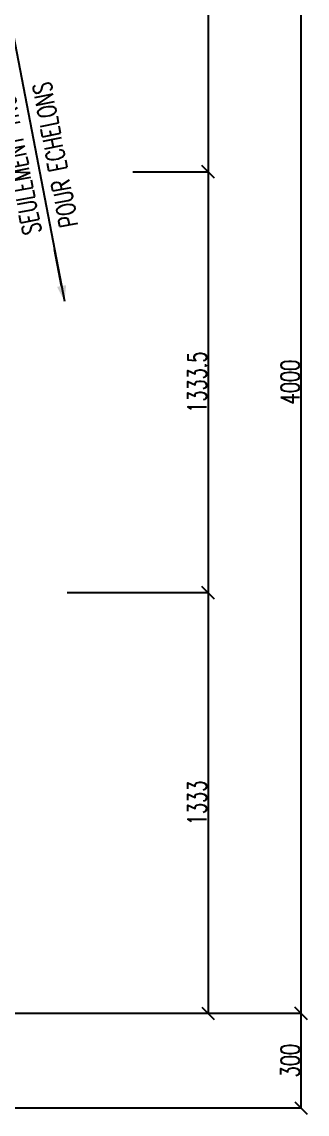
# Model space of a CAD drawing. Extents: x 610737 to 626957, y -3756 to 7724.
# Drawn here: x 621528 to 622449, y 906 to 4433 of the extents above; entities that cross this region are included whole.
import ezdxf

# ---------------------------------------------------------------- set-up
doc = ezdxf.new("R2010")
doc.units = 0
doc.header["$LTSCALE"] = 200
doc.header["$MEASUREMENT"] = 0
doc.layers.get('0').update_dxf_attribs({"linetype": 'CONTINUOUS'})
for name, color, linetype in [('LS', 7, 'CONTINUOUS'), ('QT_MAL', 7, 'CONTINUOUS'), ('QT_MPR', 7, 'CONTINUOUS')]:
    doc.layers.add(name, color=color, linetype=linetype)
doc.styles.add('RS', font='ROMANS8.shx', dxfattribs={"width": 0.7})
doc.dimstyles.new('TRATTO', dxfattribs={"dimscale": 0, "dimtxt": 60, "dimasz": 40, "dimexe": 0, "dimexo": 0, "dimgap": 5, "dimtad": 1, "dimrnd": 0.5, "dimdsep": 46, "dimtxsty": 'RS', "dimblk1": 'OBLIQUE', "dimblk2": 'OBLIQUE', "dimsah": 1, "dimcen": 0.09, "dimclrd": 2, "dimclre": 2, "dimclrt": 7, "dimadec": 0, "dimazin": 0, "dimtfac": 1, "dimtix": 1, "dimtmove": 2, "dimatfit": 3, "dimfxl": 1, "dimtolj": 1, "dimtzin": 0, "dimarcsym": 0})

# ---------------------------------------------------------------- blocks, each defined once
blk = doc.blocks.new('_OBLIQUE')
at = {"color": 0, "linetype": 'ByBlock'}
blk.add_line((-0.5, -0.5), (0.5, 0.5), dxfattribs=at)
blk = doc.blocks.new('*D19')
at = {"layer": 'LS', "color": 2, "lineweight": -2, "transparency": 16777216}
for p, q in [((621042.1, 5308.5), (622429.4, 5308.5)), ((622429.4, 5308.5), (622429.4, 1231.9)), ((618942.1, 1231.9), (622429.4, 1231.9))]:
    blk.add_line(p, q, dxfattribs=at)
at = {"layer": 'LS', "color": 2, "lineweight": -2, "transparency": 16777216, "xscale": 40, "yscale": 40, "zscale": 40}
for p, rotation in [((622429.4, 5308.5), 90), ((622429.4, 1231.9), 270)]:
    blk.add_blockref('_OBLIQUE', p, dxfattribs=dict(at, rotation=rotation))
at = {"layer": 'LS', "color": 7, "transparency": 16777216, "insert": (622394.4, 3270.2), "char_height": 60, "attachment_point": 5, "rotation": 90, "style": 'RS'}
blk.add_mtext('\\A1;4000', dxfattribs=at)
blk = doc.blocks.new('*D21')
at = {"layer": 'LS', "color": 2, "lineweight": -2, "transparency": 16777216}
for p, q in [((621089, 5308.5), (622129.3, 5308.5)), ((622129.3, 5308.5), (622129.3, 3949.5)), ((621885.9, 3949.5), (622129.3, 3949.5))]:
    blk.add_line(p, q, dxfattribs=at)
at = {"layer": 'LS', "color": 2, "lineweight": -2, "transparency": 16777216, "xscale": 40, "yscale": 40, "zscale": 40}
for p, rotation in [((622129.3, 5308.5), 90), ((622129.3, 3949.5), 270)]:
    blk.add_blockref('_OBLIQUE', p, dxfattribs=dict(at, rotation=rotation))
at = {"layer": 'LS', "color": 7, "transparency": 16777216, "insert": (622094.3, 4629), "char_height": 60, "attachment_point": 5, "rotation": 90, "style": 'RS'}
blk.add_mtext('\\A1;1333.5', dxfattribs=at)
blk = doc.blocks.new('*D22')
at = {"layer": 'LS', "color": 2, "lineweight": -2, "transparency": 16777216}
for p, q in [((621885.9, 3949.5), (622129.3, 3949.5)), ((622129.3, 3949.5), (622129.3, 2590.4)), ((621674, 2590.4), (622129.3, 2590.4))]:
    blk.add_line(p, q, dxfattribs=at)
at = {"layer": 'LS', "color": 2, "lineweight": -2, "transparency": 16777216, "xscale": 40, "yscale": 40, "zscale": 40}
for p, rotation in [((622129.3, 3949.5), 90), ((622129.3, 2590.4), 270)]:
    blk.add_blockref('_OBLIQUE', p, dxfattribs=dict(at, rotation=rotation))
at = {"layer": 'LS', "color": 7, "transparency": 16777216, "insert": (622094.3, 3269.9), "char_height": 60, "attachment_point": 5, "rotation": 90, "style": 'RS'}
blk.add_mtext('\\A1;1333.5', dxfattribs=at)
blk = doc.blocks.new('*D23')
at = {"layer": 'LS', "color": 2, "lineweight": -2, "transparency": 16777216}
for p, q in [((621674, 2590.4), (622129.3, 2590.4)), ((622129.3, 2590.4), (622129.3, 1231.9)), ((618942.1, 1231.9), (622129.3, 1231.9))]:
    blk.add_line(p, q, dxfattribs=at)
at = {"layer": 'LS', "color": 2, "lineweight": -2, "transparency": 16777216, "xscale": 40, "yscale": 40, "zscale": 40}
for p, rotation in [((622129.3, 2590.4), 90), ((622129.3, 1231.9), 270)]:
    blk.add_blockref('_OBLIQUE', p, dxfattribs=dict(at, rotation=rotation))
at = {"layer": 'LS', "color": 7, "transparency": 16777216, "insert": (622094.3, 1911.2), "char_height": 60, "attachment_point": 5, "rotation": 90, "style": 'RS'}
blk.add_mtext('\\A1;1333', dxfattribs=at)
blk = doc.blocks.new('*D24')
at = {"layer": 'LS', "color": 2, "lineweight": -2, "transparency": 16777216}
for p, q in [((619163.6, 1231.9), (622429.4, 1231.9)), ((622429.4, 1231.9), (622429.4, 926.2)), ((620050.3, 926.2), (622429.4, 926.2))]:
    blk.add_line(p, q, dxfattribs=at)
at = {"layer": 'LS', "color": 2, "lineweight": -2, "transparency": 16777216, "xscale": 40, "yscale": 40, "zscale": 40}
for p, rotation in [((622429.4, 1231.9), 90), ((622429.4, 926.2), 270)]:
    blk.add_blockref('_OBLIQUE', p, dxfattribs=dict(at, rotation=rotation))
at = {"layer": 'LS', "color": 7, "transparency": 16777216, "insert": (622394.4, 1079.1), "char_height": 60, "attachment_point": 5, "rotation": 90, "style": 'RS'}
blk.add_mtext('\\A1;300', dxfattribs=at)
blk = doc.blocks.new('QUOTF')
at = {"layer": 'LS', "color": 2}
blk.add_line((7.5, 0), (25.5, 0), dxfattribs=at)
blk.add_solid([(7.5, 2.25), (0, 0), (7.5, -2.25)], dxfattribs=at)

msp = doc.modelspace()

# ---------------------------------------------------------------- linework, layer by layer
at = {"layer": 'LS', "color": 2}
msp.add_line((621494.872, 4415.895), (621665.478, 3531.233), dxfattribs=at)

# ---------------------------------------------------------------- block references
at = {"layer": 'QT_MAL', "color": 2, "xscale": 6.666666666666665, "yscale": 6.666666666666665, "zscale": 6.666666666666665, "rotation": 100.9154326102808}
msp.add_blockref('QUOTF', (621665.478, 3531.233), dxfattribs=at)

# ---------------------------------------------------------------- texts
at = {"layer": 'QT_MPR', "color": 7, "style": 'RS', "width": 0.7}
for s, p in [('SEULEMENT TROUS', (621591.21, 3753.7)), ('POUR ECHELONS', (621710.161, 3776.64))]:
    msp.add_text(s, height=60, rotation=100.915433, dxfattribs=at).set_placement(p)

# ---------------------------------------------------------------- dimensions: what is measured, and where the dimension line sits
at = {"layer": 'LS'}
for base, p1, p2, picture, middle in [((622429.35, 1231.946), (621042.094, 5308.467), (618942.092, 1231.946), '*D19', (622394.35, 3270.207)), ((622129.349, 3949.455), (621089.039, 5308.467), (621885.905, 3949.455), '*D21', (622094.349, 4628.961)), ((622129.349, 2590.444), (621885.905, 3949.455), (621674.023, 2590.444), '*D22', (622094.349, 3269.95)), ((622129.349, 1231.946), (621674.023, 2590.444), (618942.092, 1231.946), '*D23', (622094.349, 1911.195))]:
    dim = msp.add_linear_dim(base=base, p1=p1, p2=p2, angle=90, dimstyle='TRATTO', override={"dimscale": 1, "dimlfac": 0.981228}, dxfattribs=at)
    dim.commit()
    dim.dimension.update_dxf_attribs({"geometry": picture, "text_midpoint": middle})
dim = msp.add_linear_dim(base=(622429.35, 926.246), p1=(619163.618, 1231.946), p2=(620050.294, 926.246), angle=90, text='300', dimstyle='TRATTO', override={"dimscale": 1}, dxfattribs=at)
dim.commit()
dim.dimension.update_dxf_attribs({"geometry": '*D24', "text_midpoint": (622394.35, 1079.096)})

doc.saveas('drawing.dxf')
